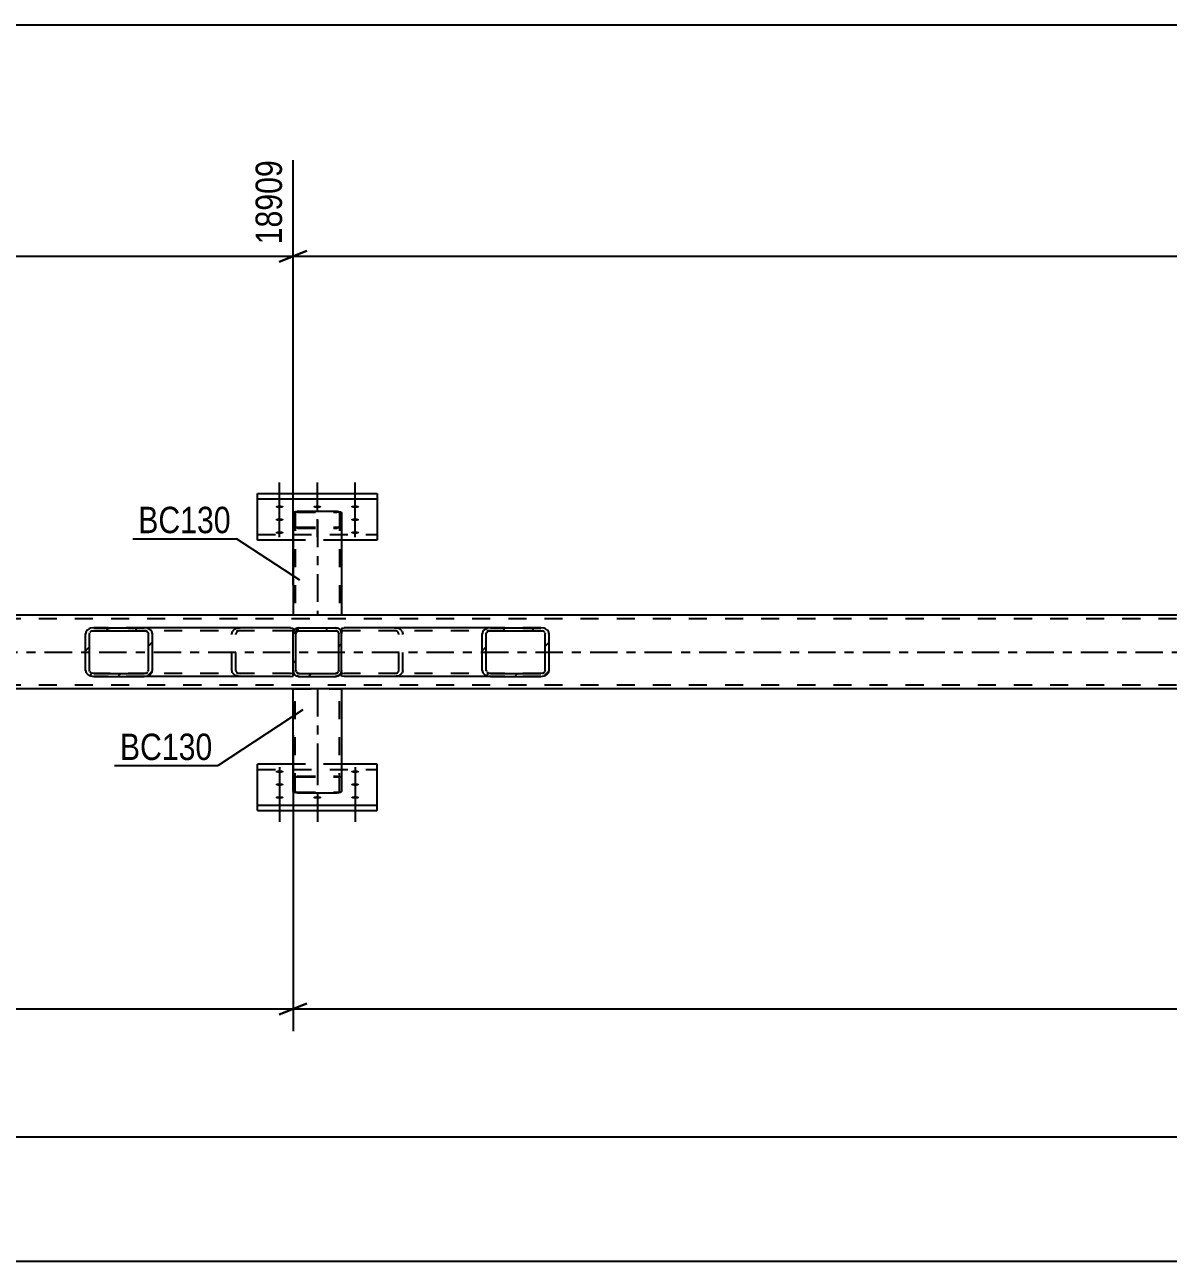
# Model space of a CAD drawing. Header units: millimetres. Extents: x -172 to 1017, y -617 to 224.
# Drawn here: x 629.1 to 753.3, y -378.6 to -244.4 of the extents above; entities that cross this region are included whole.
import ezdxf

# ---------------------------------------------------------------- set-up
doc = ezdxf.new("R2010")
doc.units = ezdxf.units.MM
doc.linetypes.add('DXK_LINE_DOT2', pattern=[3.9198, 1.9599, -1.9599])
doc.linetypes.add('DXK_LINE_DOT3', pattern=[5.9187, 2.979, -0.9799, 0.9799, -0.9799])
doc.styles.add('Arial Narrow', font='ARIALN.TTF', dxfattribs={"height": 0.2})

# ---------------------------------------------------------------- blocks, each defined once
blk = doc.blocks.new('Bolt-761545786-4234 - 4156')
at = {"linetype": 'Continuous'}
for points in [[(656.8, -296.53), (656.89, -296.54), (656.98, -296.55), (657.06, -296.56), (657.13, -296.58), (657.18, -296.61), (657.22, -296.64), (657.24, -296.67), (657.24, -296.7), (657.22, -296.73), (657.18, -296.76), (657.13, -296.78), (657.06, -296.81), (656.98, -296.82), (656.89, -296.83), (656.8, -296.83), (656.71, -296.83), (656.62, -296.82), (656.54, -296.81), (656.47, -296.78), (656.42, -296.76), (656.38, -296.73), (656.36, -296.7), (656.36, -296.67), (656.38, -296.64), (656.42, -296.61), (656.47, -296.58), (656.54, -296.56), (656.62, -296.55), (656.71, -296.54)], [(660.9, -296.53), (660.99, -296.54), (661.08, -296.55), (661.16, -296.56), (661.23, -296.58), (661.28, -296.61), (661.32, -296.64), (661.34, -296.67), (661.34, -296.7), (661.32, -296.73), (661.28, -296.76), (661.23, -296.78), (661.16, -296.81), (661.08, -296.82), (660.99, -296.83), (660.9, -296.83), (660.81, -296.83), (660.72, -296.82), (660.64, -296.81), (660.57, -296.78), (660.52, -296.76), (660.48, -296.73), (660.46, -296.7), (660.46, -296.67), (660.48, -296.64), (660.52, -296.61), (660.57, -296.58), (660.64, -296.56), (660.72, -296.55), (660.81, -296.54)], [(665, -296.53), (665.09, -296.54), (665.18, -296.55), (665.26, -296.56), (665.33, -296.58), (665.38, -296.61), (665.42, -296.64), (665.44, -296.67), (665.44, -296.7), (665.42, -296.73), (665.38, -296.76), (665.33, -296.78), (665.26, -296.81), (665.18, -296.82), (665.09, -296.83), (665, -296.83), (664.91, -296.83), (664.82, -296.82), (664.74, -296.81), (664.67, -296.78), (664.62, -296.76), (664.58, -296.73), (664.56, -296.7), (664.56, -296.67), (664.58, -296.64), (664.62, -296.61), (664.67, -296.58), (664.74, -296.56), (664.82, -296.55), (664.91, -296.54)], [(656.8, -297.94), (656.89, -297.94), (656.98, -297.95), (657.06, -297.96), (657.13, -297.98), (657.18, -298.01), (657.22, -298.04), (657.24, -298.07), (657.24, -298.1), (657.22, -298.13), (657.18, -298.16), (657.13, -298.19), (657.06, -298.21), (656.98, -298.22), (656.89, -298.23), (656.8, -298.24), (656.71, -298.23), (656.62, -298.22), (656.54, -298.21), (656.47, -298.19), (656.42, -298.16), (656.38, -298.13), (656.36, -298.1), (656.36, -298.07), (656.38, -298.04), (656.42, -298.01), (656.47, -297.98), (656.54, -297.96), (656.62, -297.95), (656.71, -297.94)], [(665, -297.94), (665.09, -297.94), (665.18, -297.95), (665.26, -297.96), (665.33, -297.98), (665.38, -298.01), (665.42, -298.04), (665.44, -298.07), (665.44, -298.1), (665.42, -298.13), (665.38, -298.16), (665.33, -298.19), (665.26, -298.21), (665.18, -298.22), (665.09, -298.23), (665, -298.24), (664.91, -298.23), (664.82, -298.22), (664.74, -298.21), (664.67, -298.19), (664.62, -298.16), (664.58, -298.13), (664.56, -298.1), (664.56, -298.07), (664.58, -298.04), (664.62, -298.01), (664.67, -297.98), (664.74, -297.96), (664.82, -297.95), (664.91, -297.94)], [(656.8, -299.34), (656.89, -299.34), (656.98, -299.35), (657.06, -299.37), (657.13, -299.39), (657.18, -299.41), (657.22, -299.44), (657.24, -299.47), (657.24, -299.5), (657.22, -299.53), (657.18, -299.56), (657.13, -299.59), (657.06, -299.61), (656.98, -299.63), (656.89, -299.64), (656.8, -299.64), (656.71, -299.64), (656.62, -299.63), (656.54, -299.61), (656.47, -299.59), (656.42, -299.56), (656.38, -299.53), (656.36, -299.5), (656.36, -299.47), (656.38, -299.44), (656.42, -299.41), (656.47, -299.39), (656.54, -299.37), (656.62, -299.35), (656.71, -299.34)], [(665, -299.34), (665.09, -299.34), (665.18, -299.35), (665.26, -299.37), (665.33, -299.39), (665.38, -299.41), (665.42, -299.44), (665.44, -299.47), (665.44, -299.5), (665.42, -299.53), (665.38, -299.56), (665.33, -299.59), (665.26, -299.61), (665.18, -299.63), (665.09, -299.64), (665, -299.64), (664.91, -299.64), (664.82, -299.63), (664.74, -299.61), (664.67, -299.59), (664.62, -299.56), (664.58, -299.53), (664.56, -299.5), (664.56, -299.47), (664.58, -299.44), (664.62, -299.41), (664.67, -299.39), (664.74, -299.37), (664.82, -299.35), (664.91, -299.34)]]:
    blk.add_hatch(color=1, dxfattribs=at).paths.add_polyline_path(points)
at = {"color": 1, "linetype": 'Continuous'}
for p, q in [((656.8, -297.17), (656.8, -294.05)), ((660.9, -297.17), (660.9, -294.05)), ((665, -297.17), (665, -294.05)), ((656.8, -298.57), (656.8, -295.45)), ((665, -298.57), (665, -295.45)), ((656.8, -299.98), (656.8, -296.86)), ((665, -299.98), (665, -296.86))]:
    blk.add_line(p, q, dxfattribs=at)
at = {"color": 1, "linetype": 'DXK_LINE_DOT2'}
blk.add_line((660.9, -299.98), (660.9, -296.86), dxfattribs=at)
blk = doc.blocks.new('Part-761545786-4269 - 4156')
at = {"linetype": 'Continuous'}
h = blk.add_hatch(dxfattribs=at)
h.set_pattern_fill('', scale=0.7, style=0, pattern_type=0)
h.set_pattern_definition([(45, (642.4534, -315.0501), (-1.57154, 1.57154), [])])
h.paths.add_polyline_path([(642.12, -315.1), (642.45, -315.05), (642.74, -314.91), (642.93, -314.7), (643, -314.46), (643, -310.46), (642.93, -310.21), (642.74, -310.01), (642.45, -309.87), (642.12, -309.82), (636.63, -309.82), (636.29, -309.87), (636.01, -310.01), (635.81, -310.21), (635.75, -310.46), (635.75, -314.46), (635.81, -314.7), (636.01, -314.91), (636.29, -315.05), (636.63, -315.1)])
h.paths.add_polyline_path([(636.46, -314.75), (636.32, -314.69), (636.22, -314.58), (636.19, -314.46), (636.19, -310.46), (636.22, -310.34), (636.32, -310.23), (636.46, -310.16), (636.63, -310.14), (642.12, -310.14), (642.29, -310.16), (642.43, -310.23), (642.52, -310.34), (642.56, -310.46), (642.56, -314.46), (642.52, -314.58), (642.43, -314.69), (642.29, -314.75), (642.12, -314.78), (636.63, -314.78)])
at = {"color": 2, "linetype": 'Continuous'}
for p, q in [((636.63, -309.82), (636.29, -309.87)), ((636.63, -309.82), (642.12, -309.82)), ((658, -309.82), (642.12, -309.82)), ((642.45, -309.87), (642.12, -309.82)), ((658, -309.82), (658.26, -309.86)), ((658.26, -309.86), (658.26, -309.87)), ((658.26, -309.87), (658.26, -310.01)), ((635.81, -310.21), (635.75, -310.46)), ((635.75, -314.46), (635.75, -310.46)), ((636.19, -310.46), (636.22, -310.34)), ((636.19, -314.46), (636.19, -310.46)), ((636.46, -310.16), (636.63, -310.14)), ((636.63, -310.14), (642.12, -310.14)), ((642.12, -310.14), (642.29, -310.16)), ((642.52, -310.34), (642.56, -310.46)), ((642.56, -314.46), (642.56, -310.46)), ((643, -310.46), (642.93, -310.21)), ((643, -314.46), (643, -310.46)), ((658.26, -310.01), (658.26, -310.46)), ((635.75, -314.46), (635.81, -314.7)), ((636.22, -314.58), (636.19, -314.46)), ((636.29, -315.05), (636.63, -315.1)), ((636.63, -314.78), (636.46, -314.75)), ((636.63, -314.78), (642.12, -314.78)), ((636.63, -315.1), (642.12, -315.1)), ((642.29, -314.75), (642.12, -314.78)), ((642.12, -315.1), (642.45, -315.05)), ((658, -315.1), (642.12, -315.1)), ((642.56, -314.46), (642.52, -314.58)), ((642.93, -314.7), (643, -314.46)), ((658, -315.1), (658.26, -315.06)), ((658.26, -315.06), (658.26, -314.46))]:
    blk.add_line(p, q, dxfattribs=at)
at = {"color": 7, "linetype": 'DXK_LINE_DOT2'}
for p, q in [((642.12, -309.82), (636.63, -309.82)), ((652.18, -309.87), (652.51, -309.82)), ((658.26, -309.86), (658.26, -309.86)), ((658, -310.14), (636.63, -310.14)), ((651.63, -310.46), (651.7, -310.21)), ((651.63, -314.46), (651.63, -310.46)), ((652.11, -310.34), (652.07, -310.46)), ((652.07, -314.46), (652.07, -310.46)), ((652.51, -310.14), (652.34, -310.16)), ((658.17, -310.16), (658, -310.14)), ((658.26, -310.21), (658.17, -310.16)), ((658.26, -310.01), (658.26, -310.21)), ((658.26, -314.46), (658.26, -310.21)), ((658, -314.78), (636.63, -314.78)), ((642.12, -315.1), (636.63, -315.1)), ((651.7, -314.7), (651.63, -314.46)), ((652.07, -314.46), (652.11, -314.58)), ((652.51, -315.1), (652.18, -315.05)), ((652.34, -314.75), (652.51, -314.78)), ((658, -314.78), (658.17, -314.75)), ((658.17, -314.75), (658.26, -314.71))]:
    blk.add_line(p, q, dxfattribs=at)
at = {"color": 2, "linetype": 'Continuous'}
for centre, radius, start, end in [((636.49, -310.64), 0.802, 104.5548, 147.5896), ((642.25, -310.64), 0.802, 32.4104, 75.4452), ((636.56, -310.55), 0.401, 104.5548, 147.5896), ((642.18, -310.55), 0.401, 32.4104, 75.4452), ((636.49, -314.27), 0.802, 212.4104, 255.4452), ((636.56, -314.37), 0.401, 212.4104, 255.4452), ((642.18, -314.37), 0.401, 284.5548, 327.5896), ((642.25, -314.27), 0.802, 284.5548, 327.5896)]:
    blk.add_arc(centre, radius, start, end, dxfattribs=at)
at = {"color": 7, "linetype": 'DXK_LINE_DOT2'}
for centre, radius, start, end in [((652.38, -310.64), 0.802, 104.5548, 147.5896), ((652.44, -310.55), 0.401, 104.5548, 147.5896), ((652.38, -314.27), 0.802, 212.4104, 255.4452), ((652.44, -314.37), 0.401, 212.4104, 255.4452)]:
    blk.add_arc(centre, radius, start, end, dxfattribs=at)
blk = doc.blocks.new('Part-761545786-4279 - 4156')
at = {"color": 2, "linetype": 'Continuous'}
for p, q in [((658.26, -297.35), (658.3, -297.28)), ((658.26, -297.35), (658.26, -308.46)), ((658.3, -297.28), (658.4, -297.23)), ((658.4, -297.23), (658.56, -297.2)), ((658.56, -297.2), (658.74, -297.18)), ((658.74, -297.18), (663.06, -297.18)), ((663.06, -297.18), (663.24, -297.2)), ((663.24, -297.2), (663.4, -297.23)), ((663.4, -297.23), (663.5, -297.28)), ((663.5, -297.28), (663.54, -297.35)), ((663.54, -297.35), (663.54, -308.46))]:
    blk.add_line(p, q, dxfattribs=at)
at = {"color": 7, "linetype": 'DXK_LINE_DOT2'}
for p, q in [((658.52, -297.32), (658.5, -297.35)), ((658.5, -297.35), (658.5, -308.46)), ((658.57, -297.29), (658.52, -297.32)), ((658.65, -297.27), (658.57, -297.29)), ((658.74, -297.26), (658.65, -297.27)), ((658.74, -297.26), (663.06, -297.26)), ((663.15, -297.27), (663.06, -297.26)), ((663.23, -297.29), (663.15, -297.27)), ((663.28, -297.32), (663.23, -297.29)), ((663.3, -297.35), (663.28, -297.32)), ((663.3, -297.35), (663.3, -308.46)), ((658.3, -298.89), (658.26, -298.82)), ((658.4, -298.94), (658.3, -298.89)), ((658.56, -298.98), (658.4, -298.94)), ((658.5, -298.82), (658.52, -298.86)), ((658.52, -298.86), (658.57, -298.88)), ((658.74, -298.99), (658.56, -298.98)), ((658.57, -298.88), (658.65, -298.9)), ((658.65, -298.9), (658.74, -298.91)), ((658.74, -298.91), (663.06, -298.91)), ((658.74, -298.99), (663.06, -298.99)), ((663.06, -298.91), (663.15, -298.9)), ((663.24, -298.98), (663.06, -298.99)), ((663.15, -298.9), (663.23, -298.88)), ((663.23, -298.88), (663.24, -298.88)), ((663.24, -298.88), (663.28, -298.86)), ((663.4, -298.94), (663.24, -298.98)), ((663.28, -298.86), (663.3, -298.82)), ((663.5, -298.89), (663.4, -298.94)), ((663.54, -298.82), (663.5, -298.89)), ((663.54, -308.46), (658.26, -308.46))]:
    blk.add_line(p, q, dxfattribs=at)
at = {"color": 7, "linetype": 'DXK_LINE_DOT3'}
blk.add_line((660.9, -298.09), (660.9, -308.46), dxfattribs=at)
blk = doc.blocks.new('Bolt-761545786-4229 - 4156')
at = {"linetype": 'Continuous'}
for points in [[(656.8, -325.58), (656.71, -325.58), (656.62, -325.57), (656.54, -325.55), (656.47, -325.53), (656.42, -325.51), (656.38, -325.48), (656.36, -325.45), (656.36, -325.41), (656.38, -325.38), (656.42, -325.35), (656.47, -325.33), (656.54, -325.31), (656.62, -325.29), (656.71, -325.28), (656.8, -325.28), (656.89, -325.28), (656.98, -325.29), (657.06, -325.31), (657.13, -325.33), (657.18, -325.35), (657.22, -325.38), (657.24, -325.41), (657.24, -325.45), (657.22, -325.48), (657.18, -325.51), (657.13, -325.53), (657.06, -325.55), (656.98, -325.57), (656.89, -325.58)], [(665, -325.58), (664.91, -325.58), (664.82, -325.57), (664.74, -325.55), (664.67, -325.53), (664.62, -325.51), (664.58, -325.48), (664.56, -325.45), (664.56, -325.41), (664.58, -325.38), (664.62, -325.35), (664.67, -325.33), (664.74, -325.31), (664.82, -325.29), (664.91, -325.28), (665, -325.28), (665.09, -325.28), (665.18, -325.29), (665.26, -325.31), (665.33, -325.33), (665.38, -325.35), (665.42, -325.38), (665.44, -325.41), (665.44, -325.45), (665.42, -325.48), (665.38, -325.51), (665.33, -325.53), (665.26, -325.55), (665.18, -325.57), (665.09, -325.58)], [(656.8, -326.98), (656.71, -326.98), (656.62, -326.97), (656.54, -326.95), (656.47, -326.93), (656.42, -326.91), (656.38, -326.88), (656.36, -326.85), (656.36, -326.82), (656.38, -326.79), (656.42, -326.76), (656.47, -326.73), (656.54, -326.71), (656.62, -326.69), (656.71, -326.68), (656.8, -326.68), (656.89, -326.68), (656.98, -326.69), (657.06, -326.71), (657.13, -326.73), (657.18, -326.76), (657.22, -326.79), (657.24, -326.82), (657.24, -326.85), (657.22, -326.88), (657.18, -326.91), (657.13, -326.93), (657.06, -326.95), (656.98, -326.97), (656.89, -326.98)], [(665, -326.98), (664.91, -326.98), (664.82, -326.97), (664.74, -326.95), (664.67, -326.93), (664.62, -326.91), (664.58, -326.88), (664.56, -326.85), (664.56, -326.82), (664.58, -326.79), (664.62, -326.76), (664.67, -326.73), (664.74, -326.71), (664.82, -326.69), (664.91, -326.68), (665, -326.68), (665.09, -326.68), (665.18, -326.69), (665.26, -326.71), (665.33, -326.73), (665.38, -326.76), (665.42, -326.79), (665.44, -326.82), (665.44, -326.85), (665.42, -326.88), (665.38, -326.91), (665.33, -326.93), (665.26, -326.95), (665.18, -326.97), (665.09, -326.98)], [(656.8, -328.38), (656.71, -328.38), (656.62, -328.37), (656.54, -328.36), (656.47, -328.34), (656.42, -328.31), (656.38, -328.28), (656.36, -328.25), (656.36, -328.22), (656.38, -328.19), (656.42, -328.16), (656.47, -328.13), (656.54, -328.11), (656.62, -328.1), (656.71, -328.09), (656.8, -328.08), (656.89, -328.09), (656.98, -328.1), (657.06, -328.11), (657.13, -328.13), (657.18, -328.16), (657.22, -328.19), (657.24, -328.22), (657.24, -328.25), (657.22, -328.28), (657.18, -328.31), (657.13, -328.34), (657.06, -328.36), (656.98, -328.37), (656.89, -328.38)], [(660.9, -328.38), (660.81, -328.38), (660.72, -328.37), (660.64, -328.36), (660.57, -328.34), (660.52, -328.31), (660.48, -328.28), (660.46, -328.25), (660.46, -328.22), (660.48, -328.19), (660.52, -328.16), (660.57, -328.13), (660.64, -328.11), (660.72, -328.1), (660.81, -328.09), (660.9, -328.08), (660.99, -328.09), (661.08, -328.1), (661.16, -328.11), (661.23, -328.13), (661.28, -328.16), (661.32, -328.19), (661.34, -328.22), (661.34, -328.25), (661.32, -328.28), (661.28, -328.31), (661.23, -328.34), (661.16, -328.36), (661.08, -328.37), (660.99, -328.38)], [(665, -328.38), (664.91, -328.38), (664.82, -328.37), (664.74, -328.36), (664.67, -328.34), (664.62, -328.31), (664.58, -328.28), (664.56, -328.25), (664.56, -328.22), (664.58, -328.19), (664.62, -328.16), (664.67, -328.13), (664.74, -328.11), (664.82, -328.1), (664.91, -328.09), (665, -328.08), (665.09, -328.09), (665.18, -328.1), (665.26, -328.11), (665.33, -328.13), (665.38, -328.16), (665.42, -328.19), (665.44, -328.22), (665.44, -328.25), (665.42, -328.28), (665.38, -328.31), (665.33, -328.34), (665.26, -328.36), (665.18, -328.37), (665.09, -328.38)]]:
    blk.add_hatch(color=1, dxfattribs=at).paths.add_polyline_path(points)
at = {"color": 1, "linetype": 'Continuous'}
for p, q in [((656.8, -324.94), (656.8, -328.06)), ((665, -324.94), (665, -328.06)), ((656.8, -326.34), (656.8, -329.46)), ((665, -326.34), (665, -329.46)), ((656.8, -327.75), (656.8, -330.87)), ((660.9, -327.75), (660.9, -330.87)), ((665, -327.75), (665, -330.87))]:
    blk.add_line(p, q, dxfattribs=at)
at = {"color": 1, "linetype": 'DXK_LINE_DOT2'}
blk.add_line((660.9, -324.94), (660.9, -328.06), dxfattribs=at)
blk = doc.blocks.new('Part-761545786-4244 - 4156')
at = {"linetype": 'Continuous'}
h = blk.add_hatch(dxfattribs=at)
h.set_pattern_fill('', scale=0.7, style=0, pattern_type=0)
h.set_pattern_definition([(45, (685.51, -315.0501), (-1.57154, 1.57154), [])])
h.paths.add_polyline_path([(685.17, -315.1), (685.51, -315.05), (685.79, -314.91), (685.99, -314.7), (686.05, -314.46), (686.05, -310.46), (685.99, -310.21), (685.79, -310.01), (685.51, -309.87), (685.17, -309.82), (679.68, -309.82), (679.35, -309.87), (679.06, -310.01), (678.87, -310.21), (678.8, -310.46), (678.8, -314.46), (678.87, -314.7), (679.06, -314.91), (679.35, -315.05), (679.68, -315.1)])
h.paths.add_polyline_path([(679.51, -314.75), (679.37, -314.69), (679.28, -314.58), (679.24, -314.46), (679.24, -310.46), (679.28, -310.34), (679.37, -310.23), (679.51, -310.16), (679.68, -310.14), (685.17, -310.14), (685.34, -310.16), (685.48, -310.23), (685.58, -310.34), (685.61, -310.46), (685.61, -314.46), (685.58, -314.58), (685.48, -314.69), (685.34, -314.75), (685.17, -314.78), (679.68, -314.78)])
at = {"color": 2, "linetype": 'Continuous'}
for p, q in [((663.54, -309.86), (663.8, -309.82)), ((663.54, -309.86), (663.54, -310.46)), ((679.68, -309.82), (663.8, -309.82)), ((679.68, -309.82), (679.35, -309.87)), ((679.68, -309.82), (685.17, -309.82)), ((685.51, -309.87), (685.17, -309.82)), ((678.87, -310.21), (678.8, -310.46)), ((678.8, -314.46), (678.8, -310.46)), ((679.24, -310.46), (679.28, -310.34)), ((679.24, -314.46), (679.24, -310.46)), ((679.51, -310.16), (679.68, -310.14)), ((679.68, -310.14), (685.17, -310.14)), ((685.17, -310.14), (685.34, -310.16)), ((685.58, -310.34), (685.61, -310.46)), ((685.61, -314.46), (685.61, -310.46)), ((686.05, -310.46), (685.99, -310.21)), ((686.05, -314.46), (686.05, -310.46)), ((663.54, -315.05), (663.54, -314.46)), ((663.54, -315.06), (663.54, -315.05)), ((663.8, -315.1), (663.54, -315.06)), ((679.68, -315.1), (663.8, -315.1)), ((678.8, -314.46), (678.87, -314.7)), ((679.28, -314.58), (679.24, -314.46)), ((679.35, -315.05), (679.68, -315.1)), ((679.68, -314.78), (679.51, -314.75)), ((679.68, -314.78), (685.17, -314.78)), ((679.68, -315.1), (685.17, -315.1)), ((685.34, -314.75), (685.17, -314.78)), ((685.17, -315.1), (685.51, -315.05)), ((685.61, -314.46), (685.58, -314.58)), ((685.99, -314.7), (686.05, -314.46))]:
    blk.add_line(p, q, dxfattribs=at)
at = {"color": 7, "linetype": 'DXK_LINE_DOT2'}
for p, q in [((663.54, -309.86), (663.54, -310.21)), ((669.29, -309.82), (669.62, -309.87)), ((685.17, -309.82), (679.68, -309.82)), ((663.63, -310.16), (663.54, -310.21)), ((663.54, -314.91), (663.54, -310.46)), ((663.8, -310.14), (663.63, -310.16)), ((685.17, -310.14), (663.8, -310.14)), ((669.46, -310.16), (669.29, -310.14)), ((669.73, -310.46), (669.69, -310.34)), ((669.73, -314.46), (669.73, -310.46)), ((670.1, -310.21), (670.17, -310.46)), ((670.17, -314.46), (670.17, -310.46)), ((663.54, -314.71), (663.63, -314.75)), ((663.63, -314.75), (663.8, -314.78)), ((685.17, -314.78), (663.8, -314.78)), ((669.29, -314.78), (669.46, -314.75)), ((669.62, -315.05), (669.29, -315.1)), ((669.69, -314.58), (669.73, -314.46)), ((670.17, -314.46), (670.1, -314.7)), ((685.17, -315.1), (679.68, -315.1))]:
    blk.add_line(p, q, dxfattribs=at)
for centre, radius, start, end in [((669.42, -310.64), 0.802, 32.4104, 75.4453), ((669.36, -310.55), 0.401, 32.4104, 75.4453), ((669.36, -314.37), 0.401, 284.5547, 327.5896), ((669.42, -314.27), 0.802, 284.5547, 327.5896)]:
    blk.add_arc(centre, radius, start, end, dxfattribs=at)
at = {"color": 2, "linetype": 'Continuous'}
for centre, radius, start, end in [((679.55, -310.64), 0.802, 104.5547, 147.5896), ((685.31, -310.64), 0.802, 32.4104, 75.4453), ((679.62, -310.55), 0.401, 104.5547, 147.5896), ((685.24, -310.55), 0.401, 32.4104, 75.4453), ((679.55, -314.27), 0.802, 212.4104, 255.4453), ((679.62, -314.37), 0.401, 212.4104, 255.4453), ((685.24, -314.37), 0.401, 284.5547, 327.5896), ((685.31, -314.27), 0.802, 284.5547, 327.5896)]:
    blk.add_arc(centre, radius, start, end, dxfattribs=at)
blk = doc.blocks.new('Part-761545786-4251 - 4156')
at = {"linetype": 'Continuous'}
h = blk.add_hatch(dxfattribs=at)
h.set_pattern_fill('', scale=0.7, style=0, pattern_type=0)
h.set_pattern_definition([(45, (663.1448, -315.0501), (-1.57154, 1.57154), [])])
h.paths.add_polyline_path([(662.9, -315.1), (663.14, -315.05), (663.35, -314.91), (663.49, -314.7), (663.54, -314.46), (663.54, -310.46), (663.49, -310.21), (663.35, -310.01), (663.14, -309.87), (662.9, -309.82), (658.9, -309.82), (658.66, -309.87), (658.45, -310.01), (658.31, -310.21), (658.26, -310.46), (658.26, -314.46), (658.31, -314.7), (658.45, -314.91), (658.66, -315.05), (658.9, -315.1)])
h.paths.add_polyline_path([(658.78, -314.75), (658.67, -314.69), (658.6, -314.58), (658.58, -314.46), (658.58, -310.46), (658.6, -310.34), (658.67, -310.23), (658.78, -310.16), (658.9, -310.14), (662.9, -310.14), (663.02, -310.16), (663.13, -310.23), (663.2, -310.34), (663.22, -310.46), (663.22, -314.46), (663.2, -314.58), (663.13, -314.69), (663.02, -314.75), (662.9, -314.78), (658.9, -314.78)])
at = {"color": 7, "linetype": 'DXK_LINE_DOT2'}
for p, q in [((658.66, -309.87), (658.9, -309.82)), ((658.9, -309.82), (662.9, -309.82)), ((662.9, -309.82), (663.14, -309.87)), ((658.26, -310.46), (658.31, -310.21)), ((658.26, -314.46), (658.26, -310.46)), ((658.6, -310.34), (658.58, -310.46)), ((658.58, -314.46), (658.58, -310.46)), ((658.9, -310.14), (658.78, -310.16)), ((658.9, -310.14), (662.9, -310.14)), ((663.02, -310.16), (662.9, -310.14)), ((663.22, -310.46), (663.2, -310.34)), ((663.22, -314.46), (663.22, -310.46)), ((663.49, -310.21), (663.54, -310.46)), ((663.54, -314.46), (663.54, -310.46)), ((658.31, -314.7), (658.26, -314.46)), ((658.58, -314.46), (658.6, -314.58)), ((658.9, -315.1), (658.66, -315.05)), ((658.78, -314.75), (658.9, -314.78)), ((658.9, -314.78), (662.9, -314.78)), ((658.9, -315.1), (662.9, -315.1)), ((662.9, -314.78), (663.02, -314.75)), ((663.14, -315.05), (662.9, -315.1)), ((663.2, -314.58), (663.22, -314.46)), ((663.54, -314.46), (663.49, -314.7))]:
    blk.add_line(p, q, dxfattribs=at)
at = {"color": 2, "linetype": 'Continuous'}
for p, q in [((658.9, -309.82), (658.66, -309.87)), ((658.9, -309.82), (662.9, -309.82)), ((663.14, -309.87), (662.9, -309.82)), ((658.31, -310.21), (658.26, -310.46)), ((658.26, -314.46), (658.26, -310.46)), ((658.58, -310.46), (658.6, -310.34)), ((658.58, -314.46), (658.58, -310.46)), ((658.78, -310.16), (658.9, -310.14)), ((658.9, -310.14), (662.9, -310.14)), ((662.9, -310.14), (663.02, -310.16)), ((663.2, -310.34), (663.22, -310.46)), ((663.22, -314.46), (663.22, -310.46)), ((663.54, -310.46), (663.49, -310.21)), ((663.54, -314.46), (663.54, -310.46)), ((658.26, -314.46), (658.31, -314.7)), ((658.6, -314.58), (658.58, -314.46)), ((658.66, -315.05), (658.9, -315.1)), ((658.9, -314.78), (658.78, -314.75)), ((658.9, -314.78), (662.9, -314.78)), ((658.9, -315.1), (662.9, -315.1)), ((663.02, -314.75), (662.9, -314.78)), ((662.9, -315.1), (663.14, -315.05)), ((663.22, -314.46), (663.2, -314.58)), ((663.49, -314.7), (663.54, -314.46))]:
    blk.add_line(p, q, dxfattribs=at)
at = {"color": 7, "linetype": 'DXK_LINE_DOT2'}
for centre, radius, start, end in [((658.9, -310.46), 0.64, 112.5, 157.5), ((662.9, -310.46), 0.64, 22.5, 67.5), ((658.9, -310.46), 0.32, 112.5, 157.5), ((662.9, -310.46), 0.32, 22.5, 67.5), ((658.9, -314.46), 0.64, 202.5, 247.5), ((658.9, -314.46), 0.32, 202.5, 247.5), ((662.9, -314.46), 0.32, 292.5, 337.5), ((662.9, -314.46), 0.64, 292.5, 337.5)]:
    blk.add_arc(centre, radius, start, end, dxfattribs=at)
at = {"color": 2, "linetype": 'Continuous'}
for centre, radius, start, end in [((658.9, -310.46), 0.64, 112.5, 157.5), ((662.9, -310.46), 0.64, 22.5, 67.5), ((658.9, -310.46), 0.32, 112.5, 157.5), ((662.9, -310.46), 0.32, 22.5, 67.5), ((658.9, -314.46), 0.64, 202.5, 247.5), ((658.9, -314.46), 0.32, 202.5, 247.5), ((662.9, -314.46), 0.32, 292.5, 337.5), ((662.9, -314.46), 0.64, 292.5, 337.5)]:
    blk.add_arc(centre, radius, start, end, dxfattribs=at)
blk = doc.blocks.new('Part-761545786-4264 - 4156')
at = {"color": 2, "linetype": 'Continuous'}
for p, q in [((658.26, -327.57), (658.26, -316.46)), ((663.54, -316.46), (663.54, -327.57)), ((658.3, -327.63), (658.26, -327.57)), ((658.4, -327.69), (658.3, -327.63)), ((658.56, -327.72), (658.4, -327.69)), ((658.74, -327.74), (658.56, -327.72)), ((658.74, -327.74), (663.06, -327.74)), ((663.24, -327.72), (663.06, -327.74)), ((663.4, -327.69), (663.24, -327.72)), ((663.5, -327.63), (663.4, -327.69)), ((663.54, -327.57), (663.5, -327.63))]:
    blk.add_line(p, q, dxfattribs=at)
at = {"color": 7, "linetype": 'DXK_LINE_DOT2'}
for p, q in [((658.26, -316.46), (663.54, -316.46)), ((658.5, -327.57), (658.5, -316.46)), ((663.3, -327.57), (663.3, -316.46)), ((658.26, -326.09), (658.3, -326.03)), ((658.3, -326.03), (658.4, -325.98)), ((658.4, -325.98), (658.56, -325.94)), ((658.52, -326.06), (658.5, -326.09)), ((658.57, -326.04), (658.52, -326.06)), ((658.56, -325.94), (658.74, -325.93)), ((658.65, -326.02), (658.57, -326.04)), ((658.74, -326.01), (658.65, -326.02)), ((658.74, -325.93), (663.06, -325.93)), ((658.74, -326.01), (663.06, -326.01)), ((663.06, -325.93), (663.24, -325.94)), ((663.15, -326.02), (663.06, -326.01)), ((663.23, -326.04), (663.15, -326.02)), ((663.23, -326.04), (663.24, -326.04)), ((663.24, -325.94), (663.4, -325.98)), ((663.24, -326.04), (663.28, -326.06)), ((663.3, -326.09), (663.28, -326.06)), ((663.4, -325.98), (663.5, -326.03)), ((663.5, -326.03), (663.54, -326.09)), ((658.5, -327.57), (658.52, -327.6)), ((658.52, -327.6), (658.57, -327.63)), ((658.57, -327.63), (658.65, -327.65)), ((658.65, -327.65), (658.74, -327.65)), ((658.74, -327.65), (663.06, -327.65)), ((663.06, -327.65), (663.15, -327.65)), ((663.15, -327.65), (663.23, -327.63)), ((663.23, -327.63), (663.28, -327.6)), ((663.28, -327.6), (663.3, -327.57))]:
    blk.add_line(p, q, dxfattribs=at)
at = {"color": 7, "linetype": 'DXK_LINE_DOT3'}
blk.add_line((660.9, -316.46), (660.9, -326.83), dxfattribs=at)
blk = doc.blocks.new('Part-761545786-4304 - 4156')
at = {"color": 2, "linetype": 'Continuous'}
for p, q in [((654.4, -329.66), (654.4, -324.61)), ((658.26, -324.61), (654.4, -324.61)), ((667.4, -324.61), (663.54, -324.61)), ((667.4, -329.66), (667.4, -324.61)), ((654.4, -329.06), (667.4, -329.06)), ((654.4, -329.66), (667.4, -329.66))]:
    blk.add_line(p, q, dxfattribs=at)
at = {"color": 7, "linetype": 'DXK_LINE_DOT2'}
for p, q in [((663.54, -324.61), (658.26, -324.61)), ((654.4, -325.21), (667.4, -325.21))]:
    blk.add_line(p, q, dxfattribs=at)
blk = doc.blocks.new('Part-761545786-4311 - 4156')
at = {"color": 2, "linetype": 'Continuous'}
for p, q in [((654.4, -300.31), (654.4, -295.26)), ((654.4, -295.26), (667.4, -295.26)), ((667.4, -295.86), (654.4, -295.86)), ((667.4, -295.26), (667.4, -300.31)), ((658.26, -300.31), (654.4, -300.31)), ((667.4, -300.31), (663.54, -300.31))]:
    blk.add_line(p, q, dxfattribs=at)
at = {"color": 7, "linetype": 'DXK_LINE_DOT2'}
for p, q in [((654.4, -299.71), (667.4, -299.71)), ((663.54, -300.31), (658.26, -300.31))]:
    blk.add_line(p, q, dxfattribs=at)
blk = doc.blocks.new('Part-761545786-4468 - 4156')
at = {"color": 2, "linetype": 'Continuous'}
for p, q in [((859.1, -308.46), (-67.1, -308.46)), ((859.1, -316.46), (-67.1, -316.46))]:
    blk.add_line(p, q, dxfattribs=at)
at = {"color": 7, "linetype": 'DXK_LINE_DOT2'}
for p, q in [((863.9, -308.86), (-67.1, -308.86)), ((863.9, -316.06), (-67.1, -316.06))]:
    blk.add_line(p, q, dxfattribs=at)
at = {"color": 7, "linetype": 'DXK_LINE_DOT3'}
blk.add_line((-67.1, -312.46), (863.9, -312.46), dxfattribs=at)
blk = doc.blocks.new('StraightDimension-761545786-4559 - 4156')
at = {"color": 7, "linetype": 'Continuous'}
blk.add_line((53.63, -244.37), (863.9, -244.37), dxfattribs=at)
blk = doc.blocks.new('StraightDimension-761545786-4573 - 4156')
at = {"color": 7, "linetype": 'Continuous'}
for p, q in [((658.26, -305.19), (658.26, -259.06)), ((863.9, -307.46), (863.9, -259.06)), ((659.76, -268.9), (656.76, -270.1)), ((658.26, -269.5), (863.9, -269.5)), ((862.4, -270.1), (865.4, -268.9))]:
    blk.add_line(p, q, dxfattribs=at)
at = {"color": 0}
blk.add_wipeout([(765.34, -268.75), (765.34, -264.55), (756.82, -264.55), (756.82, -268.75)], dxfattribs=at)
at = {"color": 3, "style": 'Arial Narrow'}
blk.add_text('5141', height=2.863, dxfattribs=at).set_placement((757.42, -268.15))
at = {"color": 0, "linetype": 'Continuous'}
blk.add_wipeout([(863.3, -258.46), (859.1, -258.46), (859.1, -268.8), (863.3, -268.8)], dxfattribs=at)
at = {"color": 3, "linetype": 'Continuous', "style": 'Arial Narrow'}
blk.add_text('24050', height=2.863, rotation=90.0002, dxfattribs=at).set_placement((862.7, -268.2))
blk = doc.blocks.new('StraightDimension-761545786-4583 - 4156')
at = {"color": 7, "linetype": 'Continuous'}
for p, q in [((478.26, -302.72), (478.26, -259.06)), ((658.26, -305.19), (658.26, -259.06)), ((479.76, -268.9), (476.76, -270.1)), ((478.26, -269.5), (658.26, -269.5)), ((656.76, -270.1), (659.76, -268.9))]:
    blk.add_line(p, q, dxfattribs=at)
at = {"color": 0}
blk.add_wipeout([(572.52, -268.75), (572.52, -264.55), (564.01, -264.55), (564.01, -268.75)], dxfattribs=at)
at = {"color": 3, "style": 'Arial Narrow'}
blk.add_text('4500', height=2.863, dxfattribs=at).set_placement((564.61, -268.15))
at = {"color": 0, "linetype": 'Continuous'}
blk.add_wipeout([(657.66, -258.46), (653.46, -258.46), (653.46, -268.8), (657.66, -268.8)], dxfattribs=at)
at = {"color": 3, "linetype": 'Continuous', "style": 'Arial Narrow'}
blk.add_text('18909', height=2.863, rotation=90.0002, dxfattribs=at).set_placement((657.06, -268.2))
blk = doc.blocks.new('StraightDimension-761545786-4614 - 4156')
at = {"color": 7, "linetype": 'Continuous'}
blk.add_line((-81, -378.57), (864.9, -378.57), dxfattribs=at)
blk = doc.blocks.new('StraightDimension-761545786-4625 - 4156')
at = {"color": 7, "linetype": 'Continuous'}
for p, q in [((478.26, -319.76), (478.26, -353.59)), ((658.26, -321.48), (658.26, -353.59)), ((479.76, -350.59), (476.76, -351.79)), ((478.26, -351.19), (658.26, -351.19)), ((656.76, -351.79), (659.76, -350.59))]:
    blk.add_line(p, q, dxfattribs=at)
at = {"color": 0}
blk.add_wipeout([(572.52, -350.44), (572.52, -346.24), (564.01, -346.24), (564.01, -350.44)], dxfattribs=at)
at = {"color": 3, "style": 'Arial Narrow'}
blk.add_text('4500', height=2.863, dxfattribs=at).set_placement((564.61, -349.84))
blk = doc.blocks.new('StraightDimension-761545786-4664 - 4156')
at = {"color": 7, "linetype": 'Continuous'}
for p, q in [((863.9, -317.46), (863.9, -353.59)), ((658.26, -321.48), (658.26, -353.59)), ((659.76, -350.59), (656.76, -351.79)), ((658.26, -351.19), (863.9, -351.19)), ((862.4, -351.79), (865.4, -350.59))]:
    blk.add_line(p, q, dxfattribs=at)
at = {"color": 0}
blk.add_wipeout([(765.34, -350.44), (765.34, -346.24), (756.82, -346.24), (756.82, -350.44)], dxfattribs=at)
at = {"color": 3, "style": 'Arial Narrow'}
blk.add_text('5141', height=2.863, dxfattribs=at).set_placement((757.42, -349.84))
blk = doc.blocks.new('StraightDimension-761545786-8038 - 4156')
at = {"color": 7, "linetype": 'Continuous'}
blk.add_line((-80, -365.08), (863.9, -365.08), dxfattribs=at)
blk = doc.blocks.new('Mark-761545786-4260 - 4156')
at = {"color": 0}
blk.add_wipeout([(649.52, -324.17), (649.52, -321.17), (639.47, -321.17), (639.47, -324.17)], dxfattribs=at)
blk.add_wipeout([(649.52, -324.17), (649.52, -321.17), (639.47, -321.17), (639.47, -324.17)], dxfattribs=at)
at = {"color": 30, "linetype": 'Continuous'}
for p in [(659.33, -318.73), (638.87, -324.77)]:
    blk.add_line(p, (650.12, -324.77), dxfattribs=at)
at = {"color": 3, "style": 'Arial Narrow'}
blk.add_text('BC130', height=2.863, dxfattribs=at).set_placement((639.47, -324.17))
blk = doc.blocks.new('Mark-761545786-4275 - 4156')
at = {"color": 0}
blk.add_wipeout([(651.51, -299.55), (651.51, -296.55), (641.46, -296.55), (641.46, -299.55)], dxfattribs=at)
blk.add_wipeout([(651.51, -299.55), (651.51, -296.55), (641.46, -296.55), (641.46, -299.55)], dxfattribs=at)
at = {"color": 30, "linetype": 'Continuous'}
for p in [(640.86, -300.15), (658.99, -304.65)]:
    blk.add_line(p, (652.11, -300.15), dxfattribs=at)
at = {"color": 3, "style": 'Arial Narrow'}
blk.add_text('BC130', height=2.863, dxfattribs=at).set_placement((641.46, -299.55))

msp = doc.modelspace()

# ---------------------------------------------------------------- block references
for name in ['Bolt-761545786-4234 - 4156', 'Part-761545786-4311 - 4156', 'Part-761545786-4279 - 4156', 'Part-761545786-4468 - 4156', 'Part-761545786-4269 - 4156', 'Part-761545786-4251 - 4156', 'Part-761545786-4244 - 4156', 'Part-761545786-4264 - 4156', 'Part-761545786-4304 - 4156', 'Bolt-761545786-4229 - 4156']:
    msp.add_blockref(name, (0, 0))

# ---------------------------------------------------------------- next in the draw order: block references
for name in ['StraightDimension-761545786-4559 - 4156', 'StraightDimension-761545786-4614 - 4156']:
    msp.add_blockref(name, (0, 0))

# ---------------------------------------------------------------- next in the draw order: block references
for name in ['StraightDimension-761545786-4573 - 4156', 'StraightDimension-761545786-4625 - 4156']:
    msp.add_blockref(name, (0, 0))

# ---------------------------------------------------------------- next in the draw order: block references
for name in ['StraightDimension-761545786-4583 - 4156', 'StraightDimension-761545786-4664 - 4156']:
    msp.add_blockref(name, (0, 0))

# ---------------------------------------------------------------- next in the draw order: block references
for name in ['Mark-761545786-4275 - 4156', 'StraightDimension-761545786-8038 - 4156']:
    msp.add_blockref(name, (0, 0))

# ---------------------------------------------------------------- next in the draw order: block references
msp.add_blockref('Mark-761545786-4260 - 4156', (0, 0))

doc.saveas('drawing.dxf')
